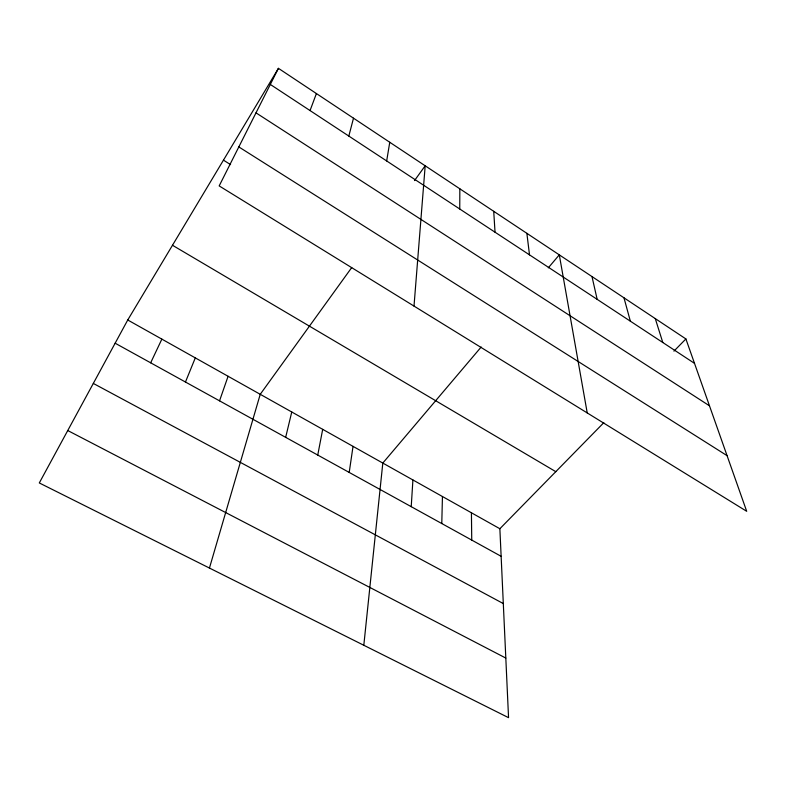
<?xml version="1.0" encoding="UTF-8"?>
<svg xmlns="http://www.w3.org/2000/svg" width="786" height="786" viewBox="0 0 786 786"><rect width="100%" height="100%" fill="white"/><g stroke="black" fill="none" stroke-linecap="round" stroke-linejoin="round"><path stroke-width="1.18" d="M459.751 208.997L459.839 188.797M441.781 523.545L442.449 496.526M411.225 506.675L412.915 479.951M414.006 306.088L425.187 165.787L414.497 180.603M363.81 645.267L382.811 463.072L481.179 347.019M349.21 472.435L353.032 446.369M386.673 160.953L389.758 142.256M317.75 455.065L322.692 429.343M285.662 437.35L291.763 411.992M348.817 136.066L353.504 118.185M209.44 568.062L260.235 394.307L351.715 267.574M219.54 400.84L228.087 376.278M310.048 110.571L316.404 93.544M185.457 382.025L195.301 357.885M150.666 362.818L161.867 339.13M278.431 68.333L219.176 185.909L746.7 511.303L685.893 338.933L278.431 68.333L127.745 319.99L39.3 482.948L508.552 717.667L499.867 528.732L603.805 422.681M548.304 267.83L559.298 254.851L587.23 412.935M673.936 351.136L685.893 338.933M67.753 430.531L505.811 658.069M93.318 383.43L503.305 603.569M115.149 343.207L501.134 556.311M127.745 319.99L499.867 528.732M172.488 245.271L555.8 471.669M223.45 160.157L230.573 164.608M238.826 146.923L727.07 455.654M256 112.85L709.483 405.812M270.315 84.446L694.519 363.368M655.269 318.585L662.795 342.509M623.976 297.806L630.352 321.179M591.986 276.564L597.163 299.358M526.866 233.314L529.509 254.87M493.716 211.306L495.033 232.204M471.423 512.777L471.747 540.09"/></g></svg>
